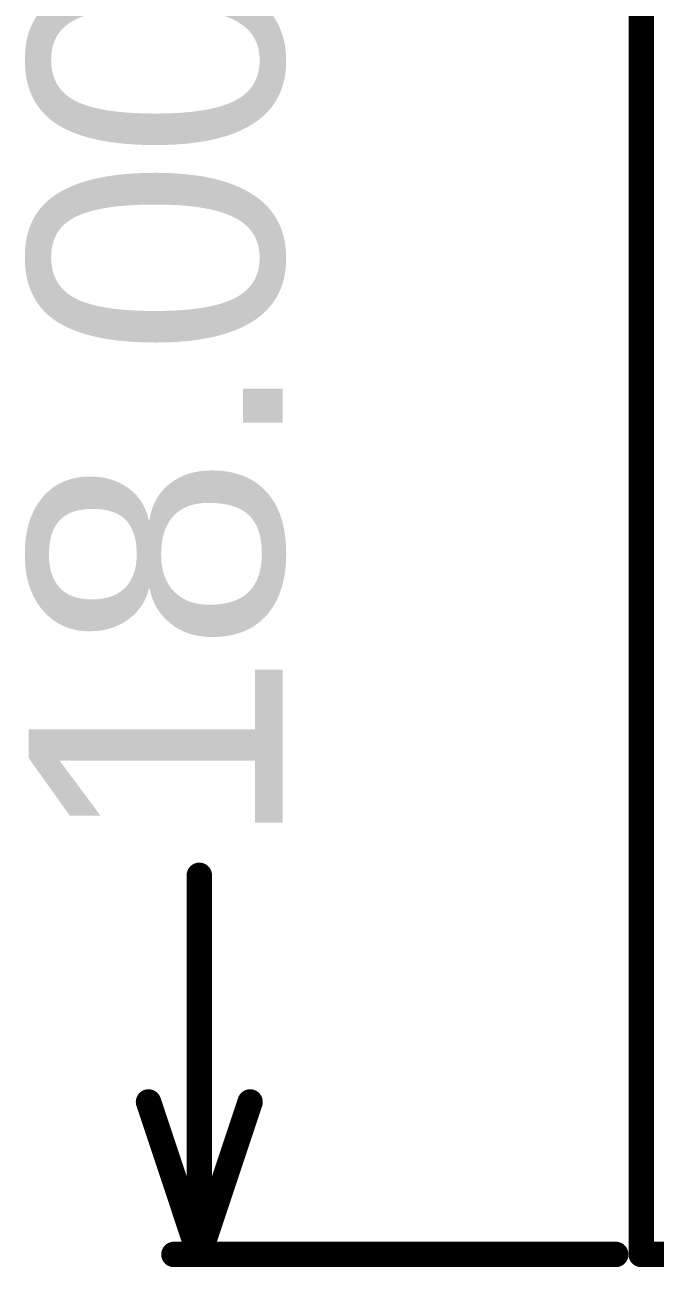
# Model space of a CAD drawing. Header units: millimetres. Extents: x -0.243 to 0.614, y -0.005 to 0.913.
# Drawn here: x -0.2427 to 0.0055, y -0.005 to 0.4838 of the extents above; entities that cross this region are included whole.
import ezdxf

# ---------------------------------------------------------------- set-up
doc = ezdxf.new("R2010")
doc.units = ezdxf.units.MM
doc.header["$MEASUREMENT"] = 0
doc.layers.add('Mechanical1', color=6, linetype='Continuous')
doc.layers.add('Mechanical2', color=216, linetype='Continuous')
doc.styles.add('Arial', font='', dxfattribs={"height": 0.2})
doc.styles.get('Arial').set_extended_font_data('Arial')

msp = doc.modelspace()

# ---------------------------------------------------------------- linework, layer by layer
at = {"layer": 'Mechanical1', "const_width": 0.01}
for points in [[(-0.174, 0), (-0.174, 0.14919)], [(-0.194, 0.06), (-0.174, 0)], [(-0.174, 0), (-0.154, 0.06)], [(-0.184, 0), (-0.01, 0)]]:
    msp.add_lwpolyline(points, dxfattribs=at)
at = {"layer": 'Mechanical1', "const_width": 0.005}
for points in [[(-0.1765, 0.14919, 1), (-0.1715, 0.14919, 1)], [(-0.1965, 0.06, 1), (-0.1915, 0.06, 1)], [(-0.1565, 0.06, 1), (-0.1515, 0.06, 1)], [(-0.1865, 0, 1), (-0.1815, 0, 1)], [(-0.1765, 0, 1), (-0.1715, 0, 1)], [(-0.1765, 0, 1), (-0.1715, 0, 1)], [(-0.1765, 0, 1), (-0.1715, 0, 1)], [(-0.0125, 0, 1), (-0.0075, 0, 1)]]:
    msp.add_lwpolyline(points, format="xyb", close=True, dxfattribs=at)
at = {"layer": 'Mechanical2', "const_width": 0.01}
for points in [[(0, 0), (0, 0.70866)], [(0, 0), (0.47244, 0)]]:
    msp.add_lwpolyline(points, dxfattribs=at)
at = {"layer": 'Mechanical2', "const_width": 0.005}
msp.add_lwpolyline([(-0.0025, 0, 1), (0.0025, 0, 1)], format="xyb", close=True, dxfattribs=at)
msp.add_lwpolyline([(-0.0025, 0, 1), (0.0025, 0, 1)], format="xyb", close=True, dxfattribs=at)

# ---------------------------------------------------------------- texts
at = {"layer": 'Mechanical1', "style": 'Arial'}
msp.add_text('18.00mm', height=0.1, rotation=90, dxfattribs=at).set_placement((-0.14121, 0.15919))

doc.saveas('drawing.dxf')
